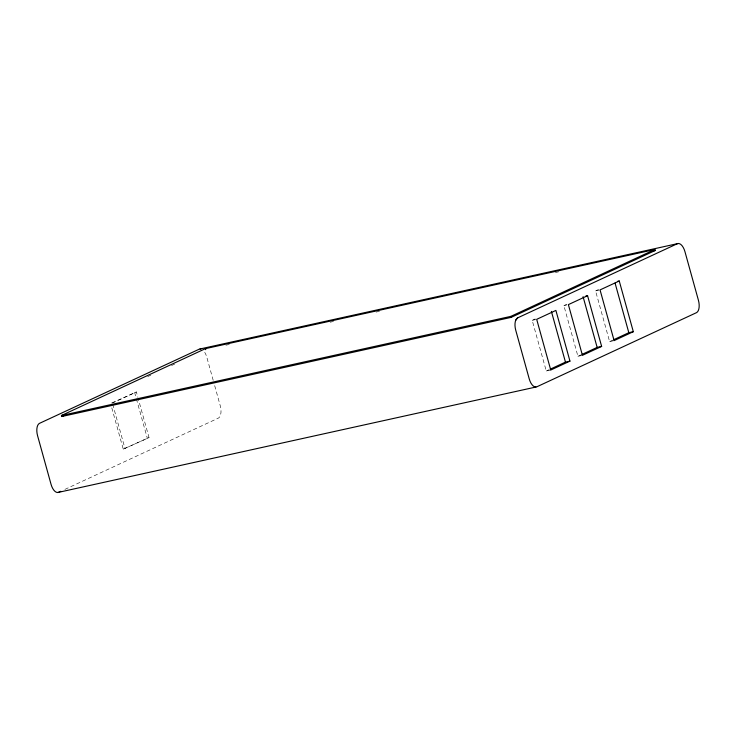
<?xml version="1.0" encoding="UTF-8"?>
<svg xmlns="http://www.w3.org/2000/svg" width="736" height="736" viewBox="0 0 736 736"><rect width="100%" height="100%" fill="white"/><g stroke="black" fill="none" stroke-linecap="round" stroke-linejoin="round"><path stroke-width="0.55" stroke-dasharray="3.68 2.76" d="M147.724 376.593L150.834 375.148M171.552 365.534L174.662 364.09M111.587 403.034L136.39 391.957L137.89 397.385M112.387 403.098L136.39 391.957M111.789 407.845L123.243 449.126L149.04 437.589L138.193 398.47M123.243 449.126L149.04 437.589M64.897 489.385L218.279 418.168A10.571 5.198 77.6 0 0 220.266 405.794L214.443 384.772M550.749 370.033L546.259 371.027L532.192 320.316L535.228 318.909M582.434 355.322L577.935 356.316L563.877 305.606L566.913 304.198M614.118 340.612L609.62 341.605L595.562 290.895L598.589 289.487M546.259 371.027L549.286 369.619M577.935 356.316L580.971 354.908M609.62 341.605L612.656 340.198M225.915 345.202L229.273 344.466M330.142 322.212L333.5 321.476M376.087 312.082L379.445 311.337M555.404 272.522L558.762 271.777M595.562 290.895L599.15 290.104M563.877 305.606L566.573 305.017M532.192 320.316L535.79 319.525M213.21 380.346L206.77 357.116A10.571 5.198 77.6 0 0 204.718 352.351M134.587 392.352L136.096 397.78M136.399 398.866L147.246 437.984M112.691 404.184L125.037 448.73"/><path stroke-width="1.1" d="M515.697 320.307L517.721 317.832L677.322 243.726A10.571 5.198 77.6 0 1 684.94 251.638L698.436 300.316A10.571 5.198 77.6 0 1 696.449 312.68L536.838 386.796A10.571 5.198 77.6 0 1 529.23 378.884L515.734 330.206A10.571 5.198 77.6 0 1 517.721 317.832M61.447 415.509L205.454 348.643L654.865 249.504L655.141 250.525L511.134 317.382L61.732 416.521L61.447 415.509L510.858 316.37L654.865 249.504M61.732 416.521L63.802 415.555M60.748 491.308L58.678 492.274A10.571 5.198 77.6 0 1 51.06 484.362L37.564 435.684A10.571 5.198 77.6 0 1 39.551 423.32L199.162 349.204A10.571 5.198 77.6 0 1 200.965 349.057M587.576 295.706L568.376 304.621L582.434 355.322L601.634 346.408L587.576 295.706L585.773 296.102M619.252 280.996L600.052 289.91L614.118 340.612L633.319 331.697L619.252 280.996L617.458 281.391M550.298 369.15L565.46 362.112L569.949 361.118L555.892 310.417L536.691 319.332L550.749 370.033L569.949 361.118M581.983 354.439L597.144 347.401L601.634 346.408M613.658 339.728L628.82 332.69L633.319 331.697M200.036 348.974L678.206 243.496M652.906 251.013L655.141 250.525M57.794 492.504L535.964 387.026M615.066 283.084L628.82 332.69M583.078 296.691L597.144 347.401M551.393 311.402L565.46 362.112M510.858 316.37L511.134 317.382M205.454 348.643L205.74 349.655"/></g></svg>
